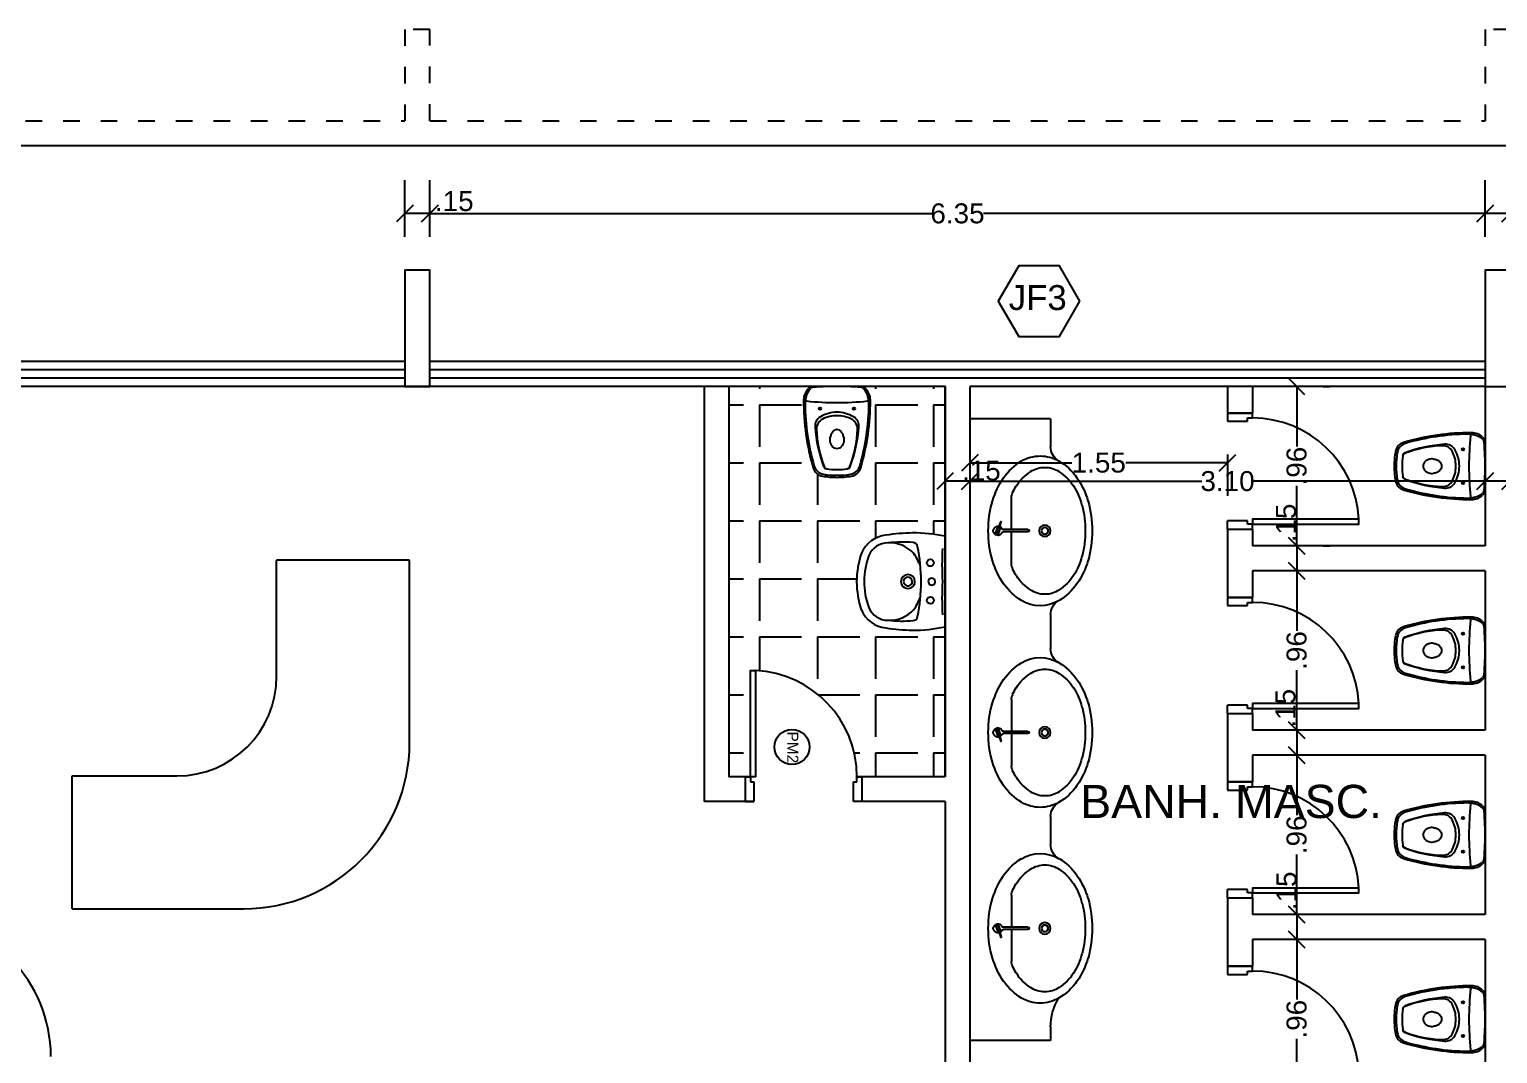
# Model space of a CAD drawing. Extents: x 97.2 to 178.4, y 268.6 to 301.5.
# Drawn here: x 120.84 to 129.68, y 295.36 to 301.53 of the extents above; entities that cross this region are included whole.
import ezdxf

# ---------------------------------------------------------------- set-up
doc = ezdxf.new("R2010")
doc.units = 0
doc.header["$MEASUREMENT"] = 0
doc.linetypes.add('ACAD_ISO03W100', pattern=[30, 12, -18])
doc.layers.get('0').update_dxf_attribs({"linetype": 'CONTINUOUS'})
doc.layers.get('DEFPOINTS').update_dxf_attribs({"linetype": 'CONTINUOUS'})
for name, color, linetype in [('APBAN', 7, 'CONTINUOUS'), ('APBAN-I', 251, 'CONTINUOUS'), ('COTAS', 8, 'CONTINUOUS'), ('JANELA-ESQUADRIAS', 11, 'CONTINUOUS'), ('LOUÇAS', 103, 'CONTINUOUS'), ('PAREDE-ALVENARIA', 7, 'CONTINUOUS'), ('PISO', 251, 'CONTINUOUS'), ('PISO-NOVO', 8, 'CONTINUOUS'), ('PISOS', 9, 'CONTINUOUS'), ('PROJEÇÃOTELHADO', 181, 'ACAD_ISO03W100'), ('TXTAMBIENTE', 143, 'CONTINUOUS'), ('TXTCIRCUITOS', 113, 'CONTINUOUS'), ('VIDRO', 4, 'CONTINUOUS')]:
    doc.layers.add(name, color=color, linetype=linetype)
doc.styles.get("Standard").update_dxf_attribs({"font": 'arial.ttf'})
doc.dimstyles.get("Standard").update_dxf_attribs({"dimscale": 0, "dimtxt": 0.12, "dimasz": 0.1, "dimexe": 0.2, "dimexo": 0.2, "dimgap": 0, "dimtad": 0, "dimzin": 5, "dimdsep": 46, "dimtxsty": 'Standard', "dimblk1": 'OBLIQUE', "dimblk2": 'OBLIQUE', "dimsah": 1, "dimcen": 0.1, "dimadec": 0, "dimazin": 0, "dimtfac": 1, "dimtmove": 0, "dimatfit": 3, "dimldrblk": 'OBLIQUE', "dimfxl": 1, "dimtolj": 1, "dimtzin": 1, "dimarcsym": 0})

# ---------------------------------------------------------------- blocks, each defined once
blk = doc.blocks.new('VASOSAN1')
at = {"layer": 'LOUÇAS'}
for centre in [(-0.1017, -0.133), (0.1017, -0.133)]:
    blk.add_circle(centre, 0.00698, dxfattribs=at)
for centre, radius, start, end in [((-0.1048, -0.0821), 0.096, 136.53258, 180), ((1.196, -0.0921), 1.3968, 179.59001, 196.60114), ((-0.0043, -0.1071), 0.1877, 171.57167, 179.2851), ((-0.1831, -0.0806), 0.00698, 171.57167, 263.63486), ((-0.0043, -0.1071), 0.1877, 163.97838, 171.57167), ((-0.0925, -0.0821), 0.096, 136.53258, 164.49464), ((0, 1.561), 1.6587, 263.63486, 270), ((-0.2225, 0.0217), 0.0611, 321.85553, 326.36654), ((-0.1644, -0.0169), 0.00873, 95.71718, 146.36654), ((0, -1.6587), 1.6587, 90, 95.71718), ((-0.2103, 0.0217), 0.0611, 321.85553, 326.36654), ((-0.1445, -0.0249), 0.0196, 114.52369, 139.29493), ((0, -1.6587), 1.6587, 84.28282, 90), ((0, 1.561), 1.6587, 270, 276.36514), ((-1.196, -0.0921), 1.3968, 343.39886, 0.40999), ((0.1445, -0.0249), 0.0196, 40.70507, 65.47631), ((0.2103, 0.0217), 0.0611, 213.63346, 218.14447), ((0.0925, -0.0821), 0.096, 15.50536, 43.46742), ((0.1644, -0.0169), 0.00873, 33.63346, 84.28282), ((0.2225, 0.0217), 0.0611, 213.63346, 218.14447), ((0.1048, -0.0821), 0.096, 0, 43.46742), ((0.1831, -0.0806), 0.00698, 276.36514, 8.42833), ((0.0043, -0.1071), 0.1877, 8.42833, 16.02162), ((0.0043, -0.1071), 0.1877, 0.7149, 8.42833), ((1.196, -0.0921), 1.3881, 180.52436, 196.19572), ((0, -0.3518), 0.1964, 90, 120.55827), ((0, -0.3728), 0.1964, 90, 116.10896), ((0, -0.3518), 0.1964, 59.44173, 90), ((0, -0.3728), 0.1964, 63.89104, 90), ((-1.196, -0.0921), 1.3881, 343.80428, 359.47564), ((-0.0666, -0.2391), 0.0655, 120.55827, 184.24766), ((0.7388, -0.1793), 0.873, 184.24766, 200.25979), ((-0.0576, -0.2552), 0.0655, 116.10896, 182.02894), ((0.5749, -0.2328), 0.6984, 182.02894, 200.9188), ((0.0073, -0.3032), 0.0449, 119.72953, 144.04569), ((0, -0.2904), 0.0303, 90, 119.72953), ((0, -0.2904), 0.0303, 60.27047, 90), ((-0.0073, -0.3032), 0.0449, 35.95431, 60.27047), ((-0.5749, -0.2328), 0.6984, 339.0812, 357.97106), ((-0.7388, -0.1793), 0.873, 339.74021, 355.75234), ((0.0576, -0.2552), 0.0655, 357.97106, 63.89104), ((0.0666, -0.2391), 0.0655, 355.75234, 59.44173), ((0.0119, -0.3213), 0.0555, 167.77794, 198.82445), ((-0.0383, -0.311), 0.00438, 140.01374, 160.52979), ((-0.044, -0.3054), 0.00364, 309.47185, 346.49014), ((0.0145, -0.3214), 0.058, 197.88836, 217.92673), ((0.0368, -0.3169), 0.078, 163.27766, 172.12192), ((0.0187, -0.3115), 0.0591, 144.04569, 163.27766), ((-0.0187, -0.3115), 0.0591, 16.72234, 35.95431), ((-0.0145, -0.3214), 0.058, 322.07327, 342.11164), ((-0.0368, -0.3169), 0.078, 7.87808, 16.72234), ((0.044, -0.3054), 0.00364, 193.50986, 230.52815), ((-0.0119, -0.3213), 0.0555, 341.17555, 12.22206), ((0.0383, -0.311), 0.00438, 19.47021, 39.98626), ((0.0056, -0.3283), 0.0468, 217.92673, 242.00627), ((0, -0.3389), 0.0348, 242.00627, 270), ((0, -0.3389), 0.0348, 270, 297.99373), ((-0.0056, -0.3283), 0.0468, 297.99373, 322.07327), ((-0.0757, -0.4712), 0.0698, 196.60114, 260.40415), ((-0.0699, -0.4598), 0.0698, 196.19572, 260.88992), ((0, -0.0236), 0.5116, 260.88992, 270), ((-0.059, -0.4737), 0.0227, 200.25979, 262.53667), ((-0.0563, -0.474), 0.0227, 200.9188, 262.88031), ((0, -0.0236), 0.4767, 262.53667, 270), ((0, -0.0236), 0.4767, 270, 277.46333), ((0, -0.0236), 0.5116, 270, 279.11008), ((0.0563, -0.474), 0.0227, 277.11969, 339.0812), ((0.059, -0.4737), 0.0227, 277.46333, 339.74021), ((0.0699, -0.4598), 0.0698, 279.11008, 343.80428), ((0.0757, -0.4712), 0.0698, 279.59585, 343.39886), ((0, -0.0236), 0.5238, 260.40415, 270), ((0, -0.0236), 0.5238, 270, 279.59585)]:
    blk.add_arc(centre, radius, start, end, dxfattribs=at)
blk = doc.blocks.new('_OBLIQUE')
at = {"color": 0, "linetype": 'ByBlock'}
blk.add_line((-0.5, -0.5), (0.5, 0.5), dxfattribs=at)
blk = doc.blocks.new('*D10')
at = {"color": 0, "linetype": 'ByBlock'}
for p, q in [((129.6024, 300.2764), (129.6024, 300.6176)), ((129.7524, 300.2764), (129.7524, 300.6176)), ((129.7524, 300.4176), (129.6024, 300.4176))]:
    blk.add_line(p, q, dxfattribs=at)
at = {"layer": 'DEFPOINTS', "color": 0, "linetype": 'ByBlock'}
for p in [(129.6024, 300.4176), (129.6024, 300.0764), (129.7524, 300.0764)]:
    blk.add_point(p, dxfattribs=at)
at = {"color": 0, "linetype": 'ByBlock', "xscale": 0.1, "yscale": 0.1, "zscale": 0.1, "rotation": 180}
blk.add_blockref('_OBLIQUE', (129.6024, 300.4176), dxfattribs=at)
at = {"color": 0, "linetype": 'ByBlock', "xscale": 0.1, "yscale": 0.1, "zscale": 0.1}
blk.add_blockref('_OBLIQUE', (129.7524, 300.4176), dxfattribs=at)
at = {"color": 0, "linetype": 'ByBlock', "insert": (129.893, 300.4857), "char_height": 0.12, "attachment_point": 5}
blk.add_mtext('\\A1;.15', dxfattribs=at)
blk = doc.blocks.new('*D11')
at = {"color": 0, "linetype": 'ByBlock'}
for p, q in [((123.2524, 300.2764), (123.2524, 300.6176)), ((129.6024, 300.2764), (129.6024, 300.6176)), ((123.2524, 300.4176), (126.2708, 300.4176)), ((129.6024, 300.4176), (126.5841, 300.4176))]:
    blk.add_line(p, q, dxfattribs=at)
at = {"layer": 'DEFPOINTS', "color": 0, "linetype": 'ByBlock'}
for p in [(123.2524, 300.4176), (123.2524, 300.0764), (129.6024, 300.0764)]:
    blk.add_point(p, dxfattribs=at)
at = {"color": 0, "linetype": 'ByBlock', "xscale": 0.1, "yscale": 0.1, "zscale": 0.1, "rotation": 180}
blk.add_blockref('_OBLIQUE', (123.2524, 300.4176), dxfattribs=at)
at = {"color": 0, "linetype": 'ByBlock', "xscale": 0.1, "yscale": 0.1, "zscale": 0.1}
blk.add_blockref('_OBLIQUE', (129.6024, 300.4176), dxfattribs=at)
at = {"color": 0, "linetype": 'ByBlock', "insert": (126.4274, 300.4176), "char_height": 0.12, "attachment_point": 5}
blk.add_mtext('\\A1;6.35', dxfattribs=at)
blk = doc.blocks.new('*D12')
at = {"color": 0, "linetype": 'ByBlock'}
for p, q in [((123.1024, 300.2764), (123.1024, 300.6176)), ((123.2524, 300.2764), (123.2524, 300.6176)), ((123.2524, 300.4176), (123.1024, 300.4176))]:
    blk.add_line(p, q, dxfattribs=at)
at = {"layer": 'DEFPOINTS', "color": 0, "linetype": 'ByBlock'}
for p in [(123.1024, 300.4176), (123.1024, 300.0764), (123.2524, 300.0764)]:
    blk.add_point(p, dxfattribs=at)
at = {"color": 0, "linetype": 'ByBlock', "xscale": 0.1, "yscale": 0.1, "zscale": 0.1, "rotation": 180}
blk.add_blockref('_OBLIQUE', (123.1024, 300.4176), dxfattribs=at)
at = {"color": 0, "linetype": 'ByBlock', "xscale": 0.1, "yscale": 0.1, "zscale": 0.1}
blk.add_blockref('_OBLIQUE', (123.2524, 300.4176), dxfattribs=at)
at = {"color": 0, "linetype": 'ByBlock', "insert": (123.3998, 300.4917), "char_height": 0.12, "attachment_point": 5}
blk.add_mtext('\\A1;.15', dxfattribs=at)
blk = doc.blocks.new('*D28')
at = {"color": 0, "linetype": 'ByBlock'}
blk.add_line((129.7524, 298.8058), (129.6024, 298.8058), dxfattribs=at)
at = {"layer": 'DEFPOINTS', "color": 0, "linetype": 'ByBlock'}
for p in [(129.6024, 298.8058), (129.6024, 298.8058), (129.7524, 298.8058)]:
    blk.add_point(p, dxfattribs=at)
at = {"color": 0, "linetype": 'ByBlock', "xscale": 0.1, "yscale": 0.1, "zscale": 0.1, "rotation": 180}
blk.add_blockref('_OBLIQUE', (129.6024, 298.8058), dxfattribs=at)
at = {"color": 0, "linetype": 'ByBlock', "xscale": 0.1, "yscale": 0.1, "zscale": 0.1}
blk.add_blockref('_OBLIQUE', (129.7524, 298.8058), dxfattribs=at)
at = {"color": 0, "linetype": 'ByBlock', "insert": (129.9088, 298.8765), "char_height": 0.12, "attachment_point": 5}
blk.add_mtext('\\A1;.15', dxfattribs=at)
blk = doc.blocks.new('*D29')
at = {"color": 0, "linetype": 'ByBlock'}
for p, q in [((126.5024, 298.8058), (127.8968, 298.8058)), ((129.6024, 298.8058), (128.208, 298.8058))]:
    blk.add_line(p, q, dxfattribs=at)
at = {"layer": 'DEFPOINTS', "color": 0, "linetype": 'ByBlock'}
for p in [(126.5024, 298.8058), (126.5024, 298.8058), (129.6024, 298.8058)]:
    blk.add_point(p, dxfattribs=at)
at = {"color": 0, "linetype": 'ByBlock', "xscale": 0.1, "yscale": 0.1, "zscale": 0.1, "rotation": 180}
blk.add_blockref('_OBLIQUE', (126.5024, 298.8058), dxfattribs=at)
at = {"color": 0, "linetype": 'ByBlock', "xscale": 0.1, "yscale": 0.1, "zscale": 0.1}
blk.add_blockref('_OBLIQUE', (129.6024, 298.8058), dxfattribs=at)
at = {"color": 0, "linetype": 'ByBlock', "insert": (128.0524, 298.8058), "char_height": 0.12, "attachment_point": 5}
blk.add_mtext('\\A1;3.10', dxfattribs=at)
blk = doc.blocks.new('*D30')
at = {"color": 0, "linetype": 'ByBlock'}
blk.add_line((126.5024, 298.8058), (126.3524, 298.8058), dxfattribs=at)
at = {"layer": 'DEFPOINTS', "color": 0, "linetype": 'ByBlock'}
for p in [(126.3524, 298.8058), (126.3524, 298.8058), (126.5024, 298.8058)]:
    blk.add_point(p, dxfattribs=at)
at = {"color": 0, "linetype": 'ByBlock', "xscale": 0.1, "yscale": 0.1, "zscale": 0.1, "rotation": 180}
blk.add_blockref('_OBLIQUE', (126.3524, 298.8058), dxfattribs=at)
at = {"color": 0, "linetype": 'ByBlock', "xscale": 0.1, "yscale": 0.1, "zscale": 0.1}
blk.add_blockref('_OBLIQUE', (126.5024, 298.8058), dxfattribs=at)
at = {"color": 0, "linetype": 'ByBlock', "insert": (126.571, 298.8693), "char_height": 0.12, "attachment_point": 5}
blk.add_mtext('\\A1;.15', dxfattribs=at)
blk = doc.blocks.new('*D32')
at = {"color": 0, "linetype": 'ByBlock'}
for p, q in [((126.5024, 298.9664), (126.5024, 298.7169)), ((128.0524, 298.9664), (128.0524, 298.7169)), ((126.5024, 298.9169), (127.1149, 298.9169)), ((128.0524, 298.9169), (127.4399, 298.9169))]:
    blk.add_line(p, q, dxfattribs=at)
at = {"layer": 'DEFPOINTS', "color": 0, "linetype": 'ByBlock'}
for p in [(126.5024, 299.1664), (128.0524, 299.1664), (126.5024, 298.9169)]:
    blk.add_point(p, dxfattribs=at)
at = {"color": 0, "linetype": 'ByBlock', "xscale": 0.1, "yscale": 0.1, "zscale": 0.1, "rotation": 180}
blk.add_blockref('_OBLIQUE', (126.5024, 298.9169), dxfattribs=at)
at = {"color": 0, "linetype": 'ByBlock', "xscale": 0.1, "yscale": 0.1, "zscale": 0.1}
blk.add_blockref('_OBLIQUE', (128.0524, 298.9169), dxfattribs=at)
at = {"color": 0, "linetype": 'ByBlock', "insert": (127.2774, 298.9169), "char_height": 0.12, "attachment_point": 5}
blk.add_mtext('\\A1;1.55', dxfattribs=at)
blk = doc.blocks.new('*D33')
at = {"color": 0, "linetype": 'ByBlock'}
for p, q in [((128.4683, 299.3764), (128.4683, 299.0148)), ((128.6272, 299.3764), (128.6683, 299.3764)), ((128.4683, 298.4164), (128.4683, 298.778)), ((128.6272, 298.4164), (128.6683, 298.4164))]:
    blk.add_line(p, q, dxfattribs=at)
at = {"layer": 'DEFPOINTS', "color": 0, "linetype": 'ByBlock'}
for p in [(128.4272, 299.3764), (128.4272, 298.4164), (128.4683, 298.4164)]:
    blk.add_point(p, dxfattribs=at)
at = {"color": 0, "linetype": 'ByBlock', "xscale": 0.1, "yscale": 0.1, "zscale": 0.1}
for p, rotation in [((128.4683, 299.3764), 90), ((128.4683, 298.4164), 270)]:
    blk.add_blockref('_OBLIQUE', p, dxfattribs=dict(at, rotation=rotation))
at = {"color": 0, "linetype": 'ByBlock', "insert": (128.4683, 298.8964), "char_height": 0.12, "attachment_point": 5, "rotation": 90}
blk.add_mtext('\\A1;.96', dxfattribs=at)
blk = doc.blocks.new('*D34')
at = {"color": 0, "linetype": 'ByBlock'}
blk.add_line((128.4683, 298.4164), (128.4683, 298.2664), dxfattribs=at)
at = {"layer": 'DEFPOINTS', "color": 0, "linetype": 'ByBlock'}
for p in [(128.4272, 298.4164), (128.4683, 298.2664), (128.4683, 298.2664)]:
    blk.add_point(p, dxfattribs=at)
at = {"color": 0, "linetype": 'ByBlock', "xscale": 0.1, "yscale": 0.1, "zscale": 0.1}
for p, rotation in [((128.4683, 298.4164), 90), ((128.4683, 298.2664), 270)]:
    blk.add_blockref('_OBLIQUE', p, dxfattribs=dict(at, rotation=rotation))
at = {"color": 0, "linetype": 'ByBlock', "insert": (128.4044, 298.5544), "char_height": 0.12, "attachment_point": 5, "rotation": 90}
blk.add_mtext('\\A1;.15', dxfattribs=at)
blk = doc.blocks.new('*D35')
at = {"color": 0, "linetype": 'ByBlock'}
for p, q in [((128.4683, 298.2664), (128.4683, 297.9048)), ((128.4683, 297.3064), (128.4683, 297.668))]:
    blk.add_line(p, q, dxfattribs=at)
at = {"layer": 'DEFPOINTS', "color": 0, "linetype": 'ByBlock'}
for p in [(128.4683, 298.2664), (128.4683, 297.3064), (128.4683, 297.3064)]:
    blk.add_point(p, dxfattribs=at)
at = {"color": 0, "linetype": 'ByBlock', "xscale": 0.1, "yscale": 0.1, "zscale": 0.1}
for p, rotation in [((128.4683, 298.2664), 90), ((128.4683, 297.3064), 270)]:
    blk.add_blockref('_OBLIQUE', p, dxfattribs=dict(at, rotation=rotation))
at = {"color": 0, "linetype": 'ByBlock', "insert": (128.4683, 297.7864), "char_height": 0.12, "attachment_point": 5, "rotation": 90}
blk.add_mtext('\\A1;.96', dxfattribs=at)
blk = doc.blocks.new('*D36')
at = {"color": 0, "linetype": 'ByBlock'}
blk.add_line((128.4683, 297.3064), (128.4683, 297.1564), dxfattribs=at)
at = {"layer": 'DEFPOINTS', "color": 0, "linetype": 'ByBlock'}
for p in [(128.4683, 297.3064), (128.4683, 297.1564), (128.4683, 297.1564)]:
    blk.add_point(p, dxfattribs=at)
at = {"color": 0, "linetype": 'ByBlock', "xscale": 0.1, "yscale": 0.1, "zscale": 0.1}
for p, rotation in [((128.4683, 297.3064), 90), ((128.4683, 297.1564), 270)]:
    blk.add_blockref('_OBLIQUE', p, dxfattribs=dict(at, rotation=rotation))
at = {"color": 0, "linetype": 'ByBlock', "insert": (128.4012, 297.4388), "char_height": 0.12, "attachment_point": 5, "rotation": 90}
blk.add_mtext('\\A1;.15', dxfattribs=at)
blk = doc.blocks.new('*D37')
at = {"color": 0, "linetype": 'ByBlock'}
for p, q in [((128.4683, 297.1564), (128.4683, 296.7948)), ((128.4683, 296.1964), (128.4683, 296.558))]:
    blk.add_line(p, q, dxfattribs=at)
at = {"layer": 'DEFPOINTS', "color": 0, "linetype": 'ByBlock'}
for p in [(128.4683, 297.1564), (128.4683, 296.1964), (128.4683, 296.1964)]:
    blk.add_point(p, dxfattribs=at)
at = {"color": 0, "linetype": 'ByBlock', "xscale": 0.1, "yscale": 0.1, "zscale": 0.1}
for p, rotation in [((128.4683, 297.1564), 90), ((128.4683, 296.1964), 270)]:
    blk.add_blockref('_OBLIQUE', p, dxfattribs=dict(at, rotation=rotation))
at = {"color": 0, "linetype": 'ByBlock', "insert": (128.4683, 296.6764), "char_height": 0.12, "attachment_point": 5, "rotation": 90}
blk.add_mtext('\\A1;.96', dxfattribs=at)
blk = doc.blocks.new('*D38')
at = {"color": 0, "linetype": 'ByBlock'}
blk.add_line((128.4683, 296.1964), (128.4683, 296.0464), dxfattribs=at)
at = {"layer": 'DEFPOINTS', "color": 0, "linetype": 'ByBlock'}
for p in [(128.4683, 296.1964), (128.4683, 296.0464), (128.4683, 296.0464)]:
    blk.add_point(p, dxfattribs=at)
at = {"color": 0, "linetype": 'ByBlock', "xscale": 0.1, "yscale": 0.1, "zscale": 0.1}
for p, rotation in [((128.4683, 296.1964), 90), ((128.4683, 296.0464), 270)]:
    blk.add_blockref('_OBLIQUE', p, dxfattribs=dict(at, rotation=rotation))
at = {"color": 0, "linetype": 'ByBlock', "insert": (128.4077, 296.3391), "char_height": 0.12, "attachment_point": 5, "rotation": 90}
blk.add_mtext('\\A1;.15', dxfattribs=at)
blk = doc.blocks.new('*D39')
at = {"color": 0, "linetype": 'ByBlock'}
for p, q in [((128.4683, 296.0464), (128.4683, 295.6848)), ((128.4683, 295.0864), (128.4683, 295.448))]:
    blk.add_line(p, q, dxfattribs=at)
at = {"layer": 'DEFPOINTS', "color": 0, "linetype": 'ByBlock'}
for p in [(128.4683, 296.0464), (128.4683, 295.0864), (128.4683, 295.0864)]:
    blk.add_point(p, dxfattribs=at)
at = {"color": 0, "linetype": 'ByBlock', "xscale": 0.1, "yscale": 0.1, "zscale": 0.1}
for p, rotation in [((128.4683, 296.0464), 90), ((128.4683, 295.0864), 270)]:
    blk.add_blockref('_OBLIQUE', p, dxfattribs=dict(at, rotation=rotation))
at = {"color": 0, "linetype": 'ByBlock', "insert": (128.4683, 295.5664), "char_height": 0.12, "attachment_point": 5, "rotation": 90}
blk.add_mtext('\\A1;.96', dxfattribs=at)
blk = doc.blocks.new('PIA')
at = {"layer": 'APBAN'}
for p, q in [((0, 0), (2.95, 0)), ((0, -0.559), (0, 0)), ((2.95, 0), (4.308, 0)), ((4.308, -0.559), (4.308, 0)), ((0, -0.559), (0.194, -0.559)), ((1.357, -0.559), (1.593, -0.559)), ((2.756, -0.559), (2.95, -0.559)), ((2.915, -0.559), (2.95, -0.559)), ((4.213, -0.559), (4.308, -0.559))]:
    blk.add_line(p, q, dxfattribs=at)
for centre, radius, start, end in [((0.194, -0.671), 0.112, 30.4129, 90), ((1.357, -0.671), 0.112, 90, 149.7817), ((1.593, -0.671), 0.112, 30.2183, 90), ((2.756, -0.671), 0.112, 90, 149.5871), ((2.95, -0.671), 0.112, 30.2183, 90), ((4.209, -0.919), 0.36, 89.2132, 122.1928), ((0.637, -0.411), 0.402, 210.4129, 235.3048), ((0.914, -0.411), 0.402, 304.6952, 329.1076), ((2.036, -0.411), 0.402, 210.8924, 235.3048), ((2.313, -0.411), 0.402, 304.6952, 329.5871), ((3.393, -0.411), 0.402, 210.8924, 235.3048), ((3.67, -0.411), 0.402, 304.6952, 329.5871), ((0.721, -0.29), 0.549, 235.3048, 253.9991), ((0.831, -0.29), 0.549, 286.0009, 304.6952), ((2.12, -0.29), 0.549, 235.3048, 253.9991), ((2.229, -0.29), 0.549, 286.0009, 304.6952), ((3.477, -0.29), 0.549, 235.3048, 253.9991), ((3.587, -0.29), 0.549, 286.0009, 304.6952), ((0.776, -0.099), 0.748, 253.9991, 270), ((0.776, -0.099), 0.748, 270, 286.0009), ((2.174, -0.099), 0.748, 253.9991, 270), ((2.174, -0.099), 0.748, 270, 286.0009), ((3.532, -0.099), 0.748, 253.9991, 270), ((3.532, -0.099), 0.748, 270, 286.0009)]:
    blk.add_arc(centre, radius, start, end, dxfattribs=at)
at = {"layer": 'APBAN-I'}
for p, q in [((0.745, -0.203), (0.714, -0.214)), ((0.801, -0.175), (0.744, -0.195)), ((0.802, -0.176), (0.744, -0.197)), ((0.808, -0.192), (0.749, -0.212)), ((0.808, -0.193), (0.75, -0.213)), ((2.142, -0.193), (2.2, -0.213)), ((2.143, -0.192), (2.201, -0.212)), ((2.148, -0.176), (2.206, -0.197)), ((2.149, -0.175), (2.206, -0.195)), ((2.205, -0.203), (2.236, -0.214)), ((3.5, -0.192), (3.558, -0.212)), ((3.5, -0.193), (3.558, -0.213)), ((3.505, -0.176), (3.564, -0.197)), ((3.506, -0.175), (3.564, -0.195)), ((3.562, -0.203), (3.594, -0.214)), ((0.768, -0.288), (0.546, -0.288)), ((0.746, -0.206), (0.715, -0.217)), ((0.768, -0.402), (0.768, -0.231)), ((0.784, -0.402), (0.784, -0.231)), ((1.005, -0.288), (0.784, -0.288)), ((1.945, -0.288), (2.166, -0.288)), ((2.166, -0.402), (2.166, -0.231)), ((2.182, -0.402), (2.182, -0.231)), ((2.182, -0.288), (2.404, -0.288)), ((2.204, -0.206), (2.235, -0.217)), ((3.302, -0.288), (3.524, -0.288)), ((3.524, -0.402), (3.524, -0.231)), ((3.54, -0.402), (3.54, -0.231)), ((3.54, -0.288), (3.761, -0.288)), ((3.561, -0.206), (3.593, -0.217)), ((0.776, -0.799), (0.776, -0.799))]:
    blk.add_line(p, q, dxfattribs=at)
for centre, radius in [((0.776, -0.519), 0.04), ((0.776, -0.519), 0.024), ((0.776, -0.519), 0.0224), ((2.174, -0.519), 0.04), ((2.174, -0.519), 0.024), ((2.174, -0.519), 0.0224), ((3.532, -0.519), 0.04), ((3.532, -0.519), 0.024), ((3.532, -0.519), 0.0224)]:
    blk.add_circle(centre, radius, dxfattribs=at)
for centre, radius, start, end in [((0.721, -0.685), 0.549, 106.0009, 124.6952), ((0.776, -0.875), 0.748, 90, 106.0009), ((0.776, -0.194), 0.032, 293.5782, 246.4218), ((0.776, -0.875), 0.748, 73.9991, 90), ((0.831, -0.685), 0.549, 55.3048, 73.9991), ((2.12, -0.685), 0.549, 106.0009, 124.6952), ((2.174, -0.875), 0.748, 90, 106.0009), ((2.174, -0.194), 0.032, 293.5782, 246.4218), ((2.174, -0.875), 0.748, 73.9991, 90), ((2.229, -0.685), 0.549, 55.3048, 73.9991), ((3.477, -0.685), 0.549, 106.0009, 124.6952), ((3.532, -0.875), 0.748, 90, 106.0009), ((3.532, -0.194), 0.032, 293.5782, 246.4218), ((3.532, -0.875), 0.748, 73.9991, 90), ((3.587, -0.685), 0.549, 55.3048, 73.9991), ((0.637, -0.564), 0.402, 124.6952, 149.1076), ((0.723, -0.726), 0.48, 116.1881, 122.4712), ((0.546, -0.368), 0.0799, 90, 116.1881), ((0.714, -0.215), 0.0016, 109.1342, 289.1342), ((0.76, -0.231), 0.00799, 0, 66.4218), ((0.792, -0.231), 0.00799, 113.5782, 180), ((1.005, -0.368), 0.0799, 63.8119, 90), ((0.829, -0.726), 0.48, 57.5288, 63.8119), ((0.914, -0.564), 0.402, 30.8924, 55.3048), ((2.036, -0.564), 0.402, 124.6952, 149.1076), ((2.121, -0.726), 0.48, 116.1881, 122.4712), ((1.945, -0.368), 0.0799, 90, 116.1881), ((2.158, -0.231), 0.00799, 0, 66.4218), ((2.19, -0.231), 0.00799, 113.5782, 180), ((2.236, -0.215), 0.0016, 250.8658, 70.8658), ((2.404, -0.368), 0.0799, 63.8119, 90), ((2.227, -0.726), 0.48, 57.5288, 63.8119), ((2.313, -0.564), 0.402, 30.8924, 55.3048), ((3.393, -0.564), 0.402, 124.6952, 149.1076), ((3.479, -0.726), 0.48, 116.1881, 122.4712), ((3.302, -0.368), 0.0799, 90, 116.1881), ((3.516, -0.231), 0.00799, 0, 66.4218), ((3.548, -0.231), 0.00799, 113.5782, 180), ((3.593, -0.215), 0.0016, 250.8658, 70.8658), ((3.761, -0.368), 0.0799, 63.8119, 90), ((3.585, -0.726), 0.48, 57.5288, 63.8119), ((3.67, -0.564), 0.402, 30.8924, 55.3048), ((0.51, -0.487), 0.253, 149.1076, 180), ((0.642, -0.599), 0.329, 122.4712, 146.9396), ((0.776, -0.402), 0.00799, 180, 0), ((0.91, -0.599), 0.329, 33.0604, 57.5288), ((1.042, -0.487), 0.253, 329.7817, 30.8924), ((1.908, -0.487), 0.253, 149.1076, 210.2183), ((2.04, -0.599), 0.329, 122.4712, 146.9396), ((2.174, -0.402), 0.00799, 180, 0), ((2.308, -0.599), 0.329, 33.0604, 57.5288), ((2.44, -0.487), 0.253, 0, 30.8924), ((3.266, -0.487), 0.253, 149.1076, 210.2183), ((3.398, -0.599), 0.329, 122.4712, 146.9396), ((3.532, -0.402), 0.00799, 180, 0), ((3.666, -0.599), 0.329, 33.0604, 57.5288), ((3.798, -0.487), 0.253, 0, 30.8924), ((0.51, -0.487), 0.253, 180, 210.8924), ((0.519, -0.519), 0.183, 146.9396, 180), ((1.033, -0.519), 0.183, 0, 33.0604), ((1.918, -0.519), 0.183, 146.9396, 180), ((2.431, -0.519), 0.183, 0, 33.0604), ((2.44, -0.487), 0.253, 329.1076, 0), ((3.275, -0.519), 0.183, 146.9396, 180), ((3.789, -0.519), 0.183, 0, 33.0604), ((3.798, -0.487), 0.253, 329.1076, 0), ((0.519, -0.519), 0.183, 180, 213.0604), ((1.033, -0.519), 0.183, 326.9396, 0), ((1.918, -0.519), 0.183, 180, 213.0604), ((2.431, -0.519), 0.183, 326.9396, 0), ((3.275, -0.519), 0.183, 180, 213.0604), ((3.789, -0.519), 0.183, 326.9396, 0), ((0.642, -0.439), 0.329, 213.0604, 237.5288), ((0.91, -0.439), 0.329, 302.4712, 326.9396), ((1.042, -0.487), 0.253, 329.1076, 329.7817), ((1.908, -0.487), 0.253, 210.2183, 210.8924), ((2.04, -0.439), 0.329, 213.0604, 237.5288), ((2.308, -0.439), 0.329, 302.4712, 326.9396), ((3.266, -0.487), 0.253, 210.2183, 210.8924), ((3.398, -0.439), 0.329, 213.0604, 237.5288), ((3.666, -0.439), 0.329, 302.4712, 326.9396), ((0.723, -0.312), 0.48, 237.5288, 255.2333), ((0.776, -0.111), 0.688, 255.2333, 270), ((0.776, -0.111), 0.688, 270, 284.7667), ((0.829, -0.312), 0.48, 284.7667, 302.4712), ((2.121, -0.312), 0.48, 237.5288, 255.2333), ((2.174, -0.111), 0.688, 255.2333, 270), ((2.174, -0.111), 0.688, 270, 284.7667), ((2.227, -0.312), 0.48, 284.7667, 302.4712), ((3.479, -0.312), 0.48, 237.5288, 255.2333), ((3.532, -0.111), 0.688, 255.2333, 270), ((3.532, -0.111), 0.688, 270, 284.7667), ((3.585, -0.312), 0.48, 284.7667, 302.4712)]:
    blk.add_arc(centre, radius, start, end, dxfattribs=at)
blk = doc.blocks.new('LAVAT03')
at = {"layer": 'LOUÇAS'}
for p in [(-0.2725, 0), (0.2725, 0)]:
    blk.add_line(p, (0, 0), dxfattribs=at)
for centre in [(-0.113, -0.088), (0.113, -0.088)]:
    blk.add_circle(centre, 0.021, dxfattribs=at)
for centre, radius, start, end in [((-0.6589, -0.1968), 0.9519, 0.04134, 11.93265), ((0.6589, -0.1968), 0.9519, 168.06735, 179.95866), ((-0.1, 1.4817), 1.5, 266.17745, 273.82255), ((0, -0.08), 0.021, 90, 270), ((0.1, 1.4817), 1.5, 266.17745, 273.82255), ((0, -0.08), 0.021, 270, 90), ((-0.2052, -0.1945), 0.03, 101.04043, 175.38105), ((0.0188, -1.3429), 1.2, 90.89859, 101.04043), ((0.0379, -0.4844), 0.3613, 111.47155, 124.89093), ((-0.0188, -1.3429), 1.2, 78.95957, 89.10141), ((-0.0379, -0.4844), 0.3613, 55.10907, 68.52845), ((0.2052, -0.1945), 0.03, 4.61895, 78.95957), ((1.0855, -0.1573), 1.3791, 181.61452, 188.25036), ((0.5623, -0.2565), 0.8, 175.38105, 186.23905), ((-0.0364, -0.3338), 0.1969, 132.25926, 182.81898), ((0, -0.223), 0.042, 90, 270), ((0, -0.223), 0.026, 90, 270), ((0, -0.223), 0.042, 270, 90), ((0, -0.223), 0.026, 270, 90), ((0.0364, -0.3338), 0.1969, 357.18102, 47.74074), ((-0.5623, -0.2565), 0.8, 353.76095, 4.61895), ((-1.0855, -0.1573), 1.3791, 351.74964, 358.38548), ((-0.108, -0.3431), 0.125, 179.84493, 247.06744), ((0.108, -0.3431), 0.125, 292.93256, 0.15507), ((-0.0976, -0.3356), 0.1828, 186.15629, 246.62983), ((0.0976, -0.3356), 0.1828, 293.37017, 353.84371), ((0.0079, 0.0358), 0.5678, 251.73054, 269.17308), ((0.0049, -0.0229), 0.4644, 249.62936, 269.16467), ((-0.0044, -0.0253), 0.4619, 270.31527, 290.40981), ((-0.0078, 0.0353), 0.5674, 270.75813, 288.27348)]:
    blk.add_arc(centre, radius, start, end, dxfattribs=at)

msp = doc.modelspace()

# ---------------------------------------------------------------- hatches: boundary and pattern name
at = {"layer": 'PISO'}
h = msp.add_hatch(dxfattribs=at)
h.set_pattern_fill('ANGLE', color=256, scale=0.05, angle=-90, style=0)
h.set_pattern_definition([(270, (-173.024, 409.62885), (0.34925, -6e-17), [0.254, -0.09525]), (360, (-173.024, 409.62885), (9e-17, 0.34925), [0.254, -0.09525])])
h.paths.add_polyline_path([(125.849, 298.0313, -0.076574), (125.8205, 298.2017, -0.076255), (125.849, 298.3715, -0.270165), (125.9972, 298.4808, -0.028962), (126.1563, 298.4945, -0.051932), (126.3524, 298.4739), (126.3524, 299.3764), (125.7024, 299.3764, -0.024951), (125.8677, 299.3682, -0.224669), (125.8741, 299.3643, 0.019686), (125.8769, 299.3604, -0.19197), (125.9032, 299.2944, -0.074362), (125.845, 298.8853, -0.285815), (125.7897, 298.8364, -0.041894), (125.7024, 298.829, -0.041894), (125.6151, 298.8364, -0.285815), (125.5598, 298.8853, -0.074362), (125.5016, 299.2944, -0.19197), (125.528, 299.3604, 0.019686), (125.5308, 299.3643, -0.224669), (125.5372, 299.3682, -0.024951), (125.7024, 299.3764), (125.0524, 299.3764), (125.0524, 297.0264), (125.1824, 297.0264), (125.1824, 297.6664), (125.2124, 297.6664), (125.2124, 297.6657, -0.400545), (125.8224, 297.0264), (125.8524, 297.0264), (126.3524, 297.0264), (126.3524, 297.9289, -0.051932), (126.1563, 297.9084, -0.028962), (125.9972, 297.9221, -0.270165)])

# ---------------------------------------------------------------- linework, layer by layer
at = {"layer": 'JANELA-ESQUADRIAS'}
for p, q in [((128.0524, 299.2164), (128.0524, 299.1664)), ((128.2024, 299.2164), (128.0524, 299.2164)), ((128.2024, 299.1864), (128.2024, 299.2164)), ((128.0524, 299.1664), (128.1724, 299.1664)), ((128.1724, 299.1664), (128.1724, 299.1864)), ((128.1724, 299.1864), (128.2024, 299.1864)), ((128.1724, 298.5664), (128.0524, 298.5664)), ((128.0524, 298.5164), (128.0524, 298.5664)), ((128.0524, 298.5164), (128.2024, 298.5164)), ((128.1724, 298.5464), (128.1724, 298.5664)), ((128.2024, 298.5464), (128.1724, 298.5464)), ((128.2024, 298.5164), (128.2024, 298.5464)), ((128.0524, 298.1064), (128.0524, 298.0564)), ((128.2024, 298.1064), (128.0524, 298.1064)), ((128.1724, 298.0564), (128.1724, 298.0764)), ((128.1724, 298.0764), (128.2024, 298.0764)), ((128.2024, 298.0764), (128.2024, 298.1064)), ((128.0524, 298.0564), (128.1724, 298.0564)), ((128.1724, 297.4564), (128.0524, 297.4564)), ((128.0524, 297.4064), (128.0524, 297.4564)), ((128.1724, 297.4364), (128.1724, 297.4564)), ((128.0524, 297.4064), (128.2024, 297.4064)), ((128.2024, 297.4364), (128.1724, 297.4364)), ((128.2024, 297.4064), (128.2024, 297.4364)), ((125.1524, 297.0264), (125.1824, 297.0264)), ((125.1524, 296.8764), (125.1524, 297.0264)), ((125.1824, 297.0264), (125.1824, 296.9964)), ((125.8224, 297.0264), (125.8524, 297.0264)), ((125.8224, 296.9964), (125.8224, 297.0264)), ((125.8524, 297.0264), (125.8524, 296.8764)), ((125.1824, 296.9964), (125.2024, 296.9964)), ((125.2024, 296.9964), (125.2024, 296.8764)), ((125.8024, 296.8764), (125.8024, 296.9964)), ((125.8024, 296.9964), (125.8224, 296.9964)), ((128.0524, 296.9964), (128.0524, 296.9464)), ((128.2024, 296.9964), (128.0524, 296.9964)), ((128.0524, 296.9464), (128.1724, 296.9464)), ((128.1724, 296.9464), (128.1724, 296.9664)), ((128.1724, 296.9664), (128.2024, 296.9664)), ((128.2024, 296.9664), (128.2024, 296.9964)), ((125.1524, 296.8764), (125.2024, 296.8764)), ((125.8524, 296.8764), (125.8024, 296.8764)), ((128.1724, 296.3464), (128.0524, 296.3464)), ((128.0524, 296.2964), (128.0524, 296.3464)), ((128.1724, 296.3264), (128.1724, 296.3464)), ((128.2024, 296.3264), (128.1724, 296.3264)), ((128.2024, 296.2964), (128.2024, 296.3264)), ((128.0524, 296.2964), (128.2024, 296.2964)), ((128.0524, 295.8864), (128.0524, 295.8364)), ((128.2024, 295.8864), (128.0524, 295.8864)), ((128.2024, 295.8564), (128.2024, 295.8864)), ((128.0524, 295.8364), (128.1724, 295.8364)), ((128.1724, 295.8364), (128.1724, 295.8564)), ((128.1724, 295.8564), (128.2024, 295.8564))]:
    msp.add_line(p, q, dxfattribs=at)
for points in [[(128.2024, 298.5464), (128.8424, 298.5464), (128.8424, 298.5764), (128.2024, 298.5764)], [(125.1824, 297.0264), (125.1824, 297.6664), (125.2124, 297.6664), (125.2124, 297.0264)], [(128.2024, 297.4364), (128.8424, 297.4364), (128.8424, 297.4664), (128.2024, 297.4664)], [(128.2024, 296.3264), (128.8424, 296.3264), (128.8424, 296.3564), (128.2024, 296.3564)]]:
    msp.add_lwpolyline(points, close=True, dxfattribs=at)
at = {"layer": 'PAREDE-ALVENARIA'}
for p, q in [((123.1024, 299.5264), (116.7524, 299.5264)), ((129.6024, 299.5264), (123.2524, 299.5264)), ((126.3524, 299.3764), (116.7524, 299.3764)), ((124.9024, 299.3764), (124.9024, 296.8764)), ((125.0524, 299.3764), (125.0524, 297.0264)), ((126.3524, 299.3764), (126.3524, 297.0264)), ((126.5024, 299.3764), (126.5024, 294.0264)), ((129.6024, 299.3764), (126.5024, 299.3764)), ((128.0524, 299.3764), (128.0524, 299.2164)), ((128.2024, 299.3764), (128.2024, 299.2164)), ((129.6024, 299.3764), (129.6024, 298.4164)), ((128.0524, 299.2164), (128.2024, 299.2164)), ((128.0524, 298.5164), (128.0524, 298.1064)), ((128.0524, 298.5164), (128.2024, 298.5164)), ((128.2024, 298.5164), (128.2024, 298.4164)), ((129.6024, 298.4164), (128.2024, 298.4164)), ((128.2024, 298.2664), (128.2024, 298.1064)), ((129.6024, 298.2664), (128.2024, 298.2664)), ((129.6024, 298.2664), (129.6024, 297.3064)), ((128.0524, 298.1064), (128.2024, 298.1064)), ((128.0524, 297.4064), (128.0524, 296.9964)), ((128.0524, 297.4064), (128.2024, 297.4064)), ((128.2024, 297.4064), (128.2024, 297.3064)), ((129.6024, 297.3064), (128.2024, 297.3064)), ((128.2024, 297.1564), (128.2024, 296.9964)), ((129.6024, 297.1564), (128.2024, 297.1564)), ((129.6024, 297.1564), (129.6024, 296.1964)), ((125.2124, 297.0264), (125.0524, 297.0264)), ((126.3524, 297.0264), (125.8224, 297.0264)), ((128.0524, 296.9964), (128.2024, 296.9964)), ((125.2024, 296.8764), (124.9024, 296.8764)), ((126.3524, 296.8764), (125.8524, 296.8764)), ((126.3524, 296.8764), (126.3524, 294.0264)), ((128.0524, 296.2964), (128.0524, 295.8864)), ((128.0524, 296.2964), (128.2024, 296.2964)), ((128.2024, 296.2964), (128.2024, 296.1964)), ((129.6024, 296.1964), (128.2024, 296.1964)), ((128.2024, 296.0464), (128.2024, 295.8864)), ((129.6024, 296.0464), (128.2024, 296.0464)), ((129.6024, 296.0464), (129.6024, 295.0864)), ((128.0524, 295.8864), (128.2024, 295.8864))]:
    msp.add_line(p, q, dxfattribs=at)
for points in [[(123.1024, 299.3764), (123.2524, 299.3764), (123.2524, 300.0764), (123.1024, 300.0764)], [(129.6024, 299.3764), (129.7524, 299.3764), (129.7524, 300.0764), (129.6024, 300.0764)]]:
    msp.add_lwpolyline(points, close=True, dxfattribs=at)
msp.add_lwpolyline([(126.3524, 297.0264), (126.3524, 299.3764), (125.0524, 299.3764)], dxfattribs=at)
at = {"layer": 'PISO-NOVO'}
for p, q in [((123.1307, 298.3311), (122.3307, 298.3311)), ((122.3307, 297.6311), (122.3307, 298.3311)), ((123.1307, 297.2311), (123.1307, 298.3311)), ((121.1007, 296.2311), (121.1007, 297.0311)), ((121.1007, 297.0311), (121.7307, 297.0311)), ((121.1007, 296.2311), (122.1307, 296.2311))]:
    msp.add_line(p, q, dxfattribs=at)
for centre, radius in [((121.7307, 297.6311), 0.6), ((122.1307, 297.2311), 1)]:
    msp.add_arc(centre, radius, 270, 0, dxfattribs=at)
at = {"layer": 'PISOS'}
for centre, radius, start, end in [((128.2024, 298.5464), 0.64, 2.68378, 90), ((128.2024, 297.4364), 0.64, 2.68378, 90), ((125.1824, 297.0264), 0.64, 0, 87.31622), ((128.2024, 296.3264), 0.64, 2.68378, 90), ((120.1324, 295.3415), 0.84, 360, 87.95459), ((128.2024, 295.2164), 0.64, 2.68378, 90)]:
    msp.add_arc(centre, radius, start, end, dxfattribs=at)
at = {"layer": 'PROJEÇÃOTELHADO', "ltscale": 0.007}
for p, q in [((116.7524, 300.9764), (123.1024, 300.9764)), ((123.2524, 300.9764), (129.6024, 300.9764))]:
    msp.add_line(p, q, dxfattribs=at)
at = {"layer": 'PROJEÇÃOTELHADO', "ltscale": 5}
msp.add_line((108.8024, 300.8264), (150.5524, 300.8264), dxfattribs=at)
at = {"layer": 'PROJEÇÃOTELHADO', "ltscale": 0.007}
for points in [[(123.2524, 300.9764), (123.2524, 301.5264), (123.1024, 301.5264), (123.1024, 300.9764)], [(129.7524, 300.9764), (129.7524, 301.5264), (129.6024, 301.5264), (129.6024, 300.9764)]]:
    msp.add_lwpolyline(points, dxfattribs=at)
at = {"layer": 'TXTCIRCUITOS'}
msp.add_lwpolyline([(127.163, 299.8896), (127.0405, 300.1018), (126.7956, 300.1018), (126.6731, 299.8896), (126.7956, 299.6774), (127.0405, 299.6774)], close=True, dxfattribs=at)
msp.add_circle((125.4315, 297.2061), 0.1054, dxfattribs=at)
at = {"layer": 'VIDRO'}
for p, q in [((123.1024, 299.4764), (116.7524, 299.4764)), ((123.1024, 299.4264), (116.7524, 299.4264)), ((129.6024, 299.4764), (123.2524, 299.4764)), ((129.6024, 299.4264), (123.2524, 299.4264))]:
    msp.add_line(p, q, dxfattribs=at)

# ---------------------------------------------------------------- block references
msp.add_blockref('VASOSAN1', (125.7024, 299.3764))
at = {"xscale": -0.8686029134671072, "yscale": 0.8686029134671072, "zscale": 0.8686029134671072, "rotation": 90}
msp.add_blockref('PIA', (126.5024, 299.1811), dxfattribs=at)
at = {"rotation": 270}
for name, p in [('VASOSAN1', (129.6024, 298.8964)), ('LAVAT03', (126.3524, 298.2014)), ('VASOSAN1', (129.6024, 297.7864)), ('VASOSAN1', (129.6024, 296.6764)), ('VASOSAN1', (129.6024, 295.5664))]:
    msp.add_blockref(name, p, dxfattribs=at)

# ---------------------------------------------------------------- texts
at = {"layer": 'TXTAMBIENTE'}
msp.add_text('BANH. MASC.', height=0.2, dxfattribs=at).set_placement((127.1658, 296.7775))
at = {"layer": 'TXTCIRCUITOS'}
msp.add_text('JF3', height=0.15, dxfattribs=at).set_placement((126.7356, 299.8364))
msp.add_text('PM2', height=0.06636, rotation=270, dxfattribs=at).set_placement((125.4034, 297.2983))

# ---------------------------------------------------------------- dimensions: what is measured, and where the dimension line sits
at = {"layer": 'COTAS'}
for base, p1, p2, override, picture, middle in [((123.1024, 300.4176), (123.2524, 300.0764), (123.1024, 300.0764), {"dimscale": 1, "dimtmove": 1}, '*D12', (123.3998, 300.4917)), ((129.6024, 300.4176), (129.7524, 300.0764), (129.6024, 300.0764), {"dimscale": 1, "dimtmove": 1}, '*D10', (129.893, 300.4857)), ((129.6024, 298.8058), (129.7524, 298.8058), (129.6024, 298.8058), {"dimscale": 1, "dimse1": 1, "dimtmove": 1}, '*D28', (129.9088, 298.8765)), ((126.3524, 298.8058), (126.5024, 298.8058), (126.3524, 298.8058), {"dimscale": 1, "dimse1": 1, "dimtmove": 1}, '*D30', (126.571, 298.8693))]:
    dim = msp.add_linear_dim(base=base, p1=p1, p2=p2, dimstyle='Standard', override=override, dxfattribs=at)
    dim.commit()
    dim.dimension.update_dxf_attribs({"geometry": picture, "text_midpoint": middle, "dimtype": 160})
for base, p1, p2, override, picture, middle in [((123.2524, 300.4176), (129.6024, 300.0764), (123.2524, 300.0764), {"dimscale": 1, "dimtmove": 1}, '*D11', (126.4274, 300.4176)), ((126.5024, 298.9169), (128.0524, 299.1664), (126.5024, 299.1664), {"dimscale": 1}, '*D32', (127.2774, 298.9169)), ((126.5024, 298.8058), (129.6024, 298.8058), (126.5024, 298.8058), {"dimscale": 1, "dimse1": 1, "dimtmove": 1}, '*D29', (128.0524, 298.8058))]:
    dim = msp.add_linear_dim(base=base, p1=p1, p2=p2, dimstyle='Standard', override=override, dxfattribs=at)
    dim.commit()
    dim.dimension.update_dxf_attribs({"geometry": picture, "text_midpoint": middle})
for base, p1, p2, override, picture, middle in [((128.4683, 298.4164), (128.4272, 299.3764), (128.4272, 298.4164), {"dimscale": 1}, '*D33', (128.4683, 298.8964)), ((128.4683, 297.3064), (128.4683, 298.2664), (128.4683, 297.3064), {"dimscale": 1, "dimse1": 1, "dimtmove": 1}, '*D35', (128.4683, 297.7864)), ((128.4683, 296.1964), (128.4683, 297.1564), (128.4683, 296.1964), {"dimscale": 1, "dimse1": 1, "dimtmove": 1}, '*D37', (128.4683, 296.6764)), ((128.4683, 295.0864), (128.4683, 296.0464), (128.4683, 295.0864), {"dimscale": 1, "dimse1": 1, "dimtmove": 1}, '*D39', (128.4683, 295.5664))]:
    dim = msp.add_linear_dim(base=base, p1=p1, p2=p2, angle=90, dimstyle='Standard', override=override, dxfattribs=at)
    dim.commit()
    dim.dimension.update_dxf_attribs({"geometry": picture, "text_midpoint": middle})
for base, p1, p2, picture, middle in [((128.4683, 298.2664), (128.4272, 298.4164), (128.4683, 298.2664), '*D34', (128.4044, 298.5544)), ((128.4683, 297.1564), (128.4683, 297.3064), (128.4683, 297.1564), '*D36', (128.4012, 297.4388)), ((128.4683, 296.0464), (128.4683, 296.1964), (128.4683, 296.0464), '*D38', (128.4077, 296.3391))]:
    dim = msp.add_linear_dim(base=base, p1=p1, p2=p2, angle=90, dimstyle='Standard', override={"dimscale": 1, "dimse1": 1, "dimtmove": 1}, dxfattribs=at)
    dim.commit()
    dim.dimension.update_dxf_attribs({"geometry": picture, "text_midpoint": middle, "dimtype": 160})

doc.saveas('drawing.dxf')
